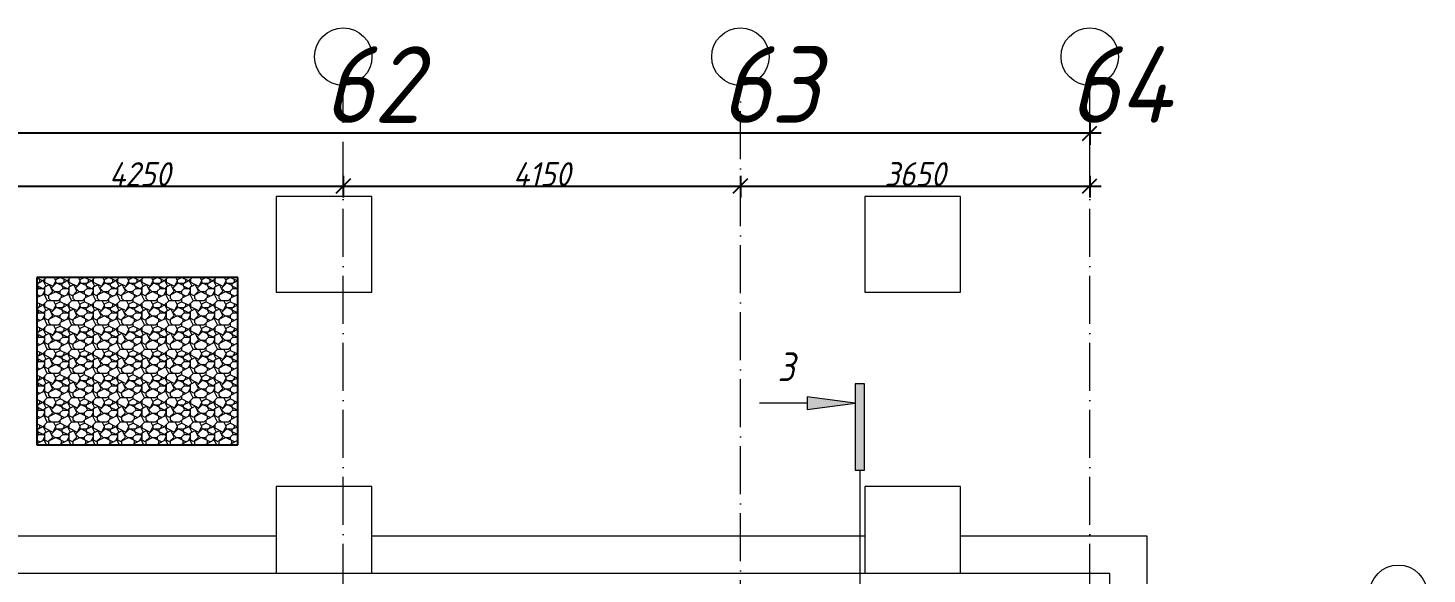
# Model space of a CAD drawing. Header units: millimetres. Extents: x -606178 to 312196, y -19338 to 632709.
# Drawn here: x -510011 to -495393, y 537581 to 543287 of the extents above; entities that cross this region are included whole.
import ezdxf

# ---------------------------------------------------------------- set-up
doc = ezdxf.new("R2010")
doc.units = ezdxf.units.MM
doc.linetypes.add('50_200_ШТРИХ_1Т_ш5_п1_п1_', pattern=[700, 500, -100, 0, -100])
for name, color, linetype, lineweight in [('A-____-____-DIMS', 7, 'Continuous', 9), ('A-FLOR-____-MCUT', 7, 'Continuous', 25), ('A-FLOR-____-OTLN', 7, 'Continuous', 9), ('A-FLOR-____-PATT-1', 7, 'Continuous', 9), ('A-WALL-____-MCUT', 7, 'Continuous', 13), ('G-____-____-SYMB', 7, 'Continuous', 9), ('S-GRID-____-IDEN', 7, 'Continuous', 9), ('S-GRID-____-OTLN-1', 7, '50_200_ШТРИХ_1Т_ш5_п1_п1_', 9)]:
    doc.layers.add(name, color=color, linetype=linetype, lineweight=lineweight)
doc.layers.add('G-____-____-SYMB-1', color=9, linetype='Continuous', lineweight=9, true_color=0x808080)
doc.styles.add('ISOCPEUR_I', font='isocpeui.ttf', dxfattribs={"width": 0.9, "height": 2.5})
doc.styles.add('ISOCPEUR_I_1', font='isocpeui.ttf', dxfattribs={"width": 0.85, "height": 2.5})
doc.styles.add('ISOCPEUR_I_9', font='isocpeui.ttf', dxfattribs={"width": 0.9, "height": 250})
doc.dimstyles.new('ISO-2_5_0_9К_БОЛЬШОЙ_ОСИ', dxfattribs={"dimscale": 304.8, "dimtxt": 248.995294, "dimasz": 0.492126, "dimexe": 0.393701, "dimexo": 0, "dimgap": 0, "dimtad": 1, "dimdec": 0, "dimzin": 0, "dimdsep": 46, "dimtxsty": 'ISOCPEUR_I_9', "dimblk1": 'OBLIQUE', "dimblk2": 'OBLIQUE', "dimsah": 1, "dimcen": 0.09, "dimdle": 0.393701, "dimazin": 0, "dimtfac": 1, "dimtdec": 4, "dimtix": 1, "dimtmove": 0, "dimatfit": 3, "dimfxl": 1, "dimtvp": 1, "dimtolj": 1, "dimtzin": 0, "dimarcsym": 2})
doc.dimstyles.new('ISO-2_5_0_9К_БОЛЬШОЙ_ОСИ_2', dxfattribs={"dimscale": 304.8, "dimtxt": 248.995294, "dimasz": 0.492126, "dimexe": 0.393701, "dimexo": 0, "dimgap": 0, "dimtad": 1, "dimdec": 0, "dimzin": 0, "dimdsep": 46, "dimtxsty": 'ISOCPEUR_I_9', "dimblk1": 'OBLIQUE', "dimblk2": 'OBLIQUE', "dimsah": 1, "dimcen": 0.09, "dimdle": 0.393701, "dimazin": 0, "dimtfac": 1, "dimtdec": 4, "dimtix": 1, "dimtmove": 2, "dimatfit": 3, "dimfxl": 1, "dimtvp": 1, "dimtolj": 1, "dimtzin": 0, "dimarcsym": 2})

# ---------------------------------------------------------------- blocks, each defined once
blk = doc.blocks.new('Ось сетки - Круг_Ø6_00__ISO-2_5_0_9K_-25732049-АР1_Кладочный план подвала в осях 1-64_Ю-ЯЯ')
at = {"layer": 'S-GRID-____-IDEN'}
blk.add_circle((0, 0), 3, dxfattribs=at)
blk = doc.blocks.new('_Oblique')
at = {"color": 0, "linetype": 'ByBlock', "lineweight": -2}
blk.add_line((-0.5, -0.5), (0.5, 0.5), dxfattribs=at)
blk = doc.blocks.new('*D3777')
at = {"layer": 'A-____-____-DIMS', "color": 0, "lineweight": -2, "transparency": 16777216}
for p, q in [((-511087, 541635), (-506597, 541635)), ((-510967, 541741), (-510967, 541515)), ((-506717, 541741), (-506717, 541515))]:
    blk.add_line(p, q, dxfattribs=at)
at = {"layer": 'Defpoints', "color": 0, "transparency": 16777216}
for p in [(-510967, 541741), (-506717, 541741), (-506717, 541635)]:
    blk.add_point(p, dxfattribs=at)
at = {"layer": 'A-____-____-DIMS', "color": 0, "lineweight": -2, "transparency": 16777216, "xscale": 150, "yscale": 150, "zscale": 150, "rotation": 180}
blk.add_blockref('_Oblique', (-510967, 541635), dxfattribs=at)
at = {"layer": 'A-____-____-DIMS', "color": 0, "lineweight": -2, "transparency": 16777216, "xscale": 150, "yscale": 150, "zscale": 150}
blk.add_blockref('_Oblique', (-506717, 541635), dxfattribs=at)
at = {"layer": 'A-____-____-DIMS', "color": 0, "transparency": 16777216, "insert": (-508842, 541760), "char_height": 250, "width": 781.46, "attachment_point": 5, "style": 'ISOCPEUR_I_9'}
blk.add_mtext('\\A1;4250', dxfattribs=at)
blk = doc.blocks.new('*D3778')
at = {"layer": 'A-____-____-DIMS', "color": 0, "lineweight": -2, "transparency": 16777216}
for p, q in [((-506837, 541635), (-502447, 541635)), ((-506717, 541741), (-506717, 541515)), ((-502567, 541741), (-502567, 541515))]:
    blk.add_line(p, q, dxfattribs=at)
at = {"layer": 'Defpoints', "color": 0, "transparency": 16777216}
for p in [(-506717, 541741), (-502567, 541741), (-502567, 541635)]:
    blk.add_point(p, dxfattribs=at)
at = {"layer": 'A-____-____-DIMS', "color": 0, "lineweight": -2, "transparency": 16777216, "xscale": 150, "yscale": 150, "zscale": 150, "rotation": 180}
blk.add_blockref('_Oblique', (-506717, 541635), dxfattribs=at)
at = {"layer": 'A-____-____-DIMS', "color": 0, "lineweight": -2, "transparency": 16777216, "xscale": 150, "yscale": 150, "zscale": 150}
blk.add_blockref('_Oblique', (-502567, 541635), dxfattribs=at)
at = {"layer": 'A-____-____-DIMS', "color": 0, "transparency": 16777216, "insert": (-504642, 541760), "char_height": 250, "width": 724, "attachment_point": 5, "style": 'ISOCPEUR_I_9'}
blk.add_mtext('\\A1;4150', dxfattribs=at)
blk = doc.blocks.new('*D3779')
at = {"layer": 'A-____-____-DIMS', "color": 0, "lineweight": -2, "transparency": 16777216}
for p, q in [((-502687, 541635), (-498797, 541635)), ((-502567, 541741), (-502567, 541515)), ((-498917, 541741), (-498917, 541515))]:
    blk.add_line(p, q, dxfattribs=at)
at = {"layer": 'Defpoints', "color": 0, "transparency": 16777216}
for p in [(-502567, 541741), (-498917, 541741), (-498917, 541635)]:
    blk.add_point(p, dxfattribs=at)
at = {"layer": 'A-____-____-DIMS', "color": 0, "lineweight": -2, "transparency": 16777216, "xscale": 150, "yscale": 150, "zscale": 150, "rotation": 180}
blk.add_blockref('_Oblique', (-502567, 541635), dxfattribs=at)
at = {"layer": 'A-____-____-DIMS', "color": 0, "lineweight": -2, "transparency": 16777216, "xscale": 150, "yscale": 150, "zscale": 150}
blk.add_blockref('_Oblique', (-498917, 541635), dxfattribs=at)
at = {"layer": 'A-____-____-DIMS', "color": 0, "transparency": 16777216, "insert": (-500742, 541760), "char_height": 250, "width": 758.48, "attachment_point": 5, "style": 'ISOCPEUR_I_9'}
blk.add_mtext('\\A1;3650', dxfattribs=at)
blk = doc.blocks.new('*D3780')
at = {"layer": 'A-____-____-DIMS', "color": 0, "lineweight": -2, "transparency": 16777216}
for p, q in [((-602417, 542293), (-602417, 542067)), ((-498917, 542293), (-498917, 542067)), ((-602537, 542187), (-551184, 542187)), ((-498797, 542187), (-550305, 542187))]:
    blk.add_line(p, q, dxfattribs=at)
at = {"layer": 'Defpoints', "color": 0, "transparency": 16777216}
for p in [(-602417, 542293), (-498917, 542293), (-498917, 542187)]:
    blk.add_point(p, dxfattribs=at)
at = {"layer": 'A-____-____-DIMS', "color": 0, "lineweight": -2, "transparency": 16777216, "xscale": 150, "yscale": 150, "zscale": 150, "rotation": 180}
blk.add_blockref('_Oblique', (-602417, 542187), dxfattribs=at)
at = {"layer": 'A-____-____-DIMS', "color": 0, "lineweight": -2, "transparency": 16777216, "xscale": 150, "yscale": 150, "zscale": 150}
blk.add_blockref('_Oblique', (-498917, 542187), dxfattribs=at)
at = {"layer": 'A-____-____-DIMS', "color": 0, "transparency": 16777216, "insert": (-551284, 542514), "char_height": 250, "width": 1080.26, "attachment_point": 1, "line_spacing_factor": 1.149209, "style": 'ISOCPEUR_I_9'}
blk.add_mtext('\\A1;103500', dxfattribs=at)
blk = doc.blocks.new('Разрез - Заголовок разреза-10218885-АР1_Кладочный план подвала в осях 1-64_Ю-ЯЯ')
at = {"layer": 'G-____-____-SYMB'}
for points in [[(0, 0.5), (0, -0.5), (-9, -0.5), (-9, 0.5)], [(-6.34, -5.5), (-7.66, -5.5), (-7, -0.5)]]:
    blk.add_hatch(color=256, dxfattribs=at).paths.add_polyline_path(points, flags=0)
for p, q in [((0, 0.5), (-9, 0.5)), ((-9, 0.5), (-9, -0.5)), ((0, -0.5), (0, 0.5)), ((-9, -0.5), (0, -0.5)), ((-7, -0.5), (-7.66, -5.5)), ((-6.34, -5.5), (-7, -0.5)), ((-7.66, -5.5), (-6.34, -5.5)), ((-7, -5.5), (-7, -10.5))]:
    blk.add_line(p, q, dxfattribs=at)

msp = doc.modelspace()

# ---------------------------------------------------------------- hatches: boundary and pattern name
at = {"layer": 'A-FLOR-____-PATT-1'}
h = msp.add_hatch(dxfattribs=at)
h.set_pattern_fill('FP_203', color=256, style=0, pattern_type=2)
h.set_pattern_definition([(45, (-599863.07, 451794.26), (0, 253.99983), [46.711, -312.499]), (135, (-599942.34, 451794.26), (-3e-14, -253.99983), [28.027, -331.183]), (0, (-599977.38, 451794.26), (0, 254), [114.312, -139.688]), (26.565, (-599889.11, 452013.01), (254.00033, 0.00022), [48.224, -519.738]), (153.435, (-599827.47, 451948.57), (254.00033, -0.00022), [61.548, -506.414]), (0, (-599879.52, 451974.6), (0, 254), [58.781, -195.219]), (0, (-599903.44, 451885.8), (0, 254), [52.848, -201.152]), (153.435, (-599801.98, 451839.47), (254.00033, -0.00022), [103.62, -464.341]), (90, (-599889.1, 451984.18), (254, -2e-14), [28.836, -225.164]), (63.435, (-599918.79, 451939.82), (0.00022, 254.00033), [66.377, -501.584]), (90, (-600004.54, 451982.7), (254, -2e-14), [38.409, -215.591]), (26.565, (-600005.6, 451935.08), (254.00033, 0.00022), [53.826, -514.135]), (45, (-599971.7, 451842.52), (0, 253.99983), [68.413, -290.797]), (153.435, (-599918.79, 451939.82), (254.00033, -0.00022), [95.868, -472.093]), (90, (-600005.6, 451859.47), (254, -2e-14), [75.608, -178.392]), (153.435, (-599971.7, 451842.52), (254.00033, -0.00022), [37.895, -530.066]), (116.565, (-599923.32, 451890.9), (0.00022, -254.00033), [76.308, -491.653]), (135, (-599903.44, 451885.8), (-3e-14, -253.99983), [49.047, -310.163]), (26.565, (-599962.16, 451852.06), (254.00033, 0.00022), [75.46, -492.501]), (90, (-599962.16, 451814.08), (254, -2e-14), [37.984, -216.016]), (45, (-599938.12, 451920.49), (0, 253.99983), [78.631, -280.58]), (135, (-599879.52, 451974.59), (-3e-14, -253.99983), [13.561, -345.65]), (116.565, (-599889.11, 451999.19), (0.00022, -254.00033), [54.863, -513.099]), (116.565, (-599740.4, 451946.27), (0.00022, -254.00033), [61.259, -506.703]), (45, (-599820.74, 451974.59), (0, 253.99983), [25.711, -333.5]), (26.565, (-599825.62, 451972.15), (254.00033, 0.00022), [64.649, -503.313]), (63.435, (-599772.64, 451854.14), (0.00022, 254.00033), [47.056, -520.905]), (0, (-599819.47, 451916.93), (0, 254), [57.527, -196.473]), (45, (-599769.74, 451916.93), (0, 253.99983), [41.488, -317.722]), (45, (-599850.6, 451885.8), (0, 253.99983), [51.382, -307.828]), (90, (-599843.48, 451860.21), (254, -2e-14), [32.71, -221.29]), (90, (-599830.04, 451827.3), (254, -2e-14), [26.206, -227.794]), (153.435, (-599769.74, 451916.93), (254.00033, -0.00022), [62.479, -505.483]), (116.565, (-599814.26, 451922.14), (0.00022, -254.00033), [29.543, -538.418]), (90, (-599825.62, 451944.87), (254, -2e-14), [27.275, -226.725]), (116.565, (-599751.6, 451896.23), (0.00022, -254.00033), [23.143, -544.818]), (26.565, (-599833.74, 452077.59), (254.00033, 0.00022), [83.428, -484.533]), (45, (-599773.37, 451998.28), (0, 253.99983), [70.688, -288.522]), (153.435, (-599773.37, 451998.28), (254.00033, -0.00022), [81.18, -486.781]), (90, (-599844.45, 452033.82), (254, -2e-14), [33.055, -220.945]), (90, (-599802.56, 451992.77), (254, -2e-14), [20.102, -233.898]), (116.565, (-599724.99, 452046.65), (0.00022, -254.00033), [76.308, -491.653])])
h.paths.add_polyline_path([(-509917.047, 538930.3011), (-507817.047, 538930.3011), (-507817.047, 540680.3011), (-509917.047, 540680.3011)], flags=0)

# ---------------------------------------------------------------- linework, layer by layer
at = {"layer": 'A-FLOR-____-MCUT'}
for p, q in [((-507817.047, 540680.3011), (-509917.047, 540680.3011)), ((-509917.047, 540680.3011), (-509917.047, 538930.3011)), ((-507817.047, 538930.3011), (-507817.047, 540680.3011)), ((-509917.047, 538930.3011), (-507817.047, 538930.3011))]:
    msp.add_line(p, q, dxfattribs=at)
at = {"layer": 'A-FLOR-____-OTLN'}
for p, q in [((-506417.047, 541525.3011), (-507417.047, 541525.3011)), ((-507417.047, 541525.3011), (-507417.047, 540525.3011)), ((-506417.047, 540525.3011), (-506417.047, 541525.3011)), ((-500267.047, 541525.3011), (-501267.047, 541525.3011)), ((-501267.047, 541525.3011), (-501267.047, 540525.3011)), ((-500267.047, 540525.3011), (-500267.047, 541525.3011)), ((-507417.047, 540525.3011), (-506417.047, 540525.3011)), ((-501267.047, 540525.3011), (-500267.047, 540525.3011)), ((-506417.047, 538495.3011), (-507417.047, 538495.3011)), ((-507417.047, 538495.3011), (-507417.047, 537585.3011)), ((-506417.047, 537585.3011), (-506417.047, 538495.3011)), ((-500267.047, 538495.3011), (-501267.047, 538495.3011)), ((-501267.047, 538495.3011), (-501267.047, 537585.3011)), ((-500267.047, 537585.1469), (-500267.047, 538495.3011)), ((-507417.047, 537975.3011), (-512567.047, 537975.3011)), ((-501267.047, 537975.3011), (-506417.047, 537975.3011)), ((-498317.047, 537975.3011), (-500267.047, 537975.3011)), ((-498317.047, 535218.6694), (-498317.047, 537975.3011))]:
    msp.add_line(p, q, dxfattribs=at)
at = {"layer": 'A-WALL-____-MCUT'}
for p, q in [((-498707.047, 537585.3011), (-574017.047, 537585.3011)), ((-498707.047, 493275.3011), (-498707.047, 537585.3011))]:
    msp.add_line(p, q, dxfattribs=at)
at = {"layer": 'G-____-____-SYMB-1'}
msp.add_line((-501318.8469, 538667.6328), (-501318.8469, 497200.5853), dxfattribs=at)
at = {"layer": 'S-GRID-____-OTLN-1'}
for p, q in [((-506717.047, 491888.6689), (-506717.047, 542687.1106)), ((-502567.047, 501310.9415), (-502567.047, 542687.1106)), ((-498917.047, 491888.6689), (-498917.047, 542687.1106))]:
    msp.add_line(p, q, dxfattribs=at)

# ---------------------------------------------------------------- block references
at = {"layer": 'G-____-____-SYMB', "xscale": 99.99999999999993, "yscale": 99.99999999999993, "zscale": 99.99999999999993, "rotation": 269.9999999999996}
msp.add_blockref('Разрез - Заголовок разреза-10218885-АР1_Кладочный план подвала в осях 1-64_Ю-ЯЯ', (-501318.8469, 538667.6328), dxfattribs=at)
at = {"layer": 'S-GRID-____-IDEN', "xscale": 99.99999999999993, "yscale": 99.99999999999993, "zscale": 99.99999999999993}
for p in [(-506717.047, 542987.1106), (-502567.047, 542987.1106), (-498917.047, 542987.1106)]:
    msp.add_blockref('Ось сетки - Круг_Ø6_00__ISO-2_5_0_9K_-25732049-АР1_Кладочный план подвала в осях 1-64_Ю-ЯЯ', p, dxfattribs=at)
at = {"layer": 'S-GRID-____-IDEN', "xscale": 99.99999999999993, "yscale": 99.99999999999993, "zscale": 99.99999999999993, "rotation": 89.9999999999998}
msp.add_blockref('Ось сетки - Круг_Ø6_00__ISO-2_5_0_9K_-25732049-АР1_Кладочный план подвала в осях 1-64_Ю-ЯЯ', (-495692.6403, 537375.3011), dxfattribs=at)

# ---------------------------------------------------------------- texts
at = {"layer": 'G-____-____-SYMB', "insert": (-502179.4763, 539896.2223), "char_height": 300, "width": 256.54, "attachment_point": 1, "style": 'ISOCPEUR_I_1'}
msp.add_mtext('\\fISOCPEUR|b0|i1|c204|p34|;3', dxfattribs=at)
at = {"layer": 'S-GRID-____-IDEN', "char_height": 800, "attachment_point": 1, "style": 'ISOCPEUR_I'}
for s, insert, width in [('62', (-506921.9753, 543095.8852), 404.0505), ('63', (-502771.9753, 543095.8852), 404.0505), ('64', (-499130.9753, 543095.8852), 425.696062)]:
    msp.add_mtext(s, dxfattribs=dict(at, insert=insert, width=width))

# ---------------------------------------------------------------- dimensions: what is measured, and where the dimension line sits
at = {"layer": 'A-____-____-DIMS'}
dim = msp.add_linear_dim(base=(-498917.047, 542186.9277), p1=(-602417.047, 542292.9937), p2=(-498917.047, 542292.9937), dimstyle='ISO-2_5_0_9К_БОЛЬШОЙ_ОСИ_2', override={"dimtxt": 400, "dimpost": '<>', "dimfxl": 103500}, dxfattribs=at)
dim.commit()
dim.dimension.update_dxf_attribs({"geometry": '*D3780', "text_midpoint": (-550744.1967, 542346.875), "dimtype": 160})
for base, p1, p2, override, picture, middle in [((-506717.047, 541634.7084), (-510967.047, 541740.7745), (-506717.047, 541740.7745), {"dimtxt": 400, "dimpost": '<>', "dimfxl": 4250}, '*D3777', (-508842.047, 541759.7084)), ((-502567.047, 541634.7084), (-506717.047, 541740.7745), (-502567.047, 541740.7745), {"dimtxt": 400, "dimpost": '<>', "dimfxl": 4150}, '*D3778', (-504642.047, 541759.7084)), ((-498917.047, 541634.7084), (-502567.047, 541740.7745), (-498917.047, 541740.7745), {"dimtxt": 400, "dimpost": '<>', "dimfxl": 3650}, '*D3779', (-500742.047, 541759.7084))]:
    dim = msp.add_linear_dim(base=base, p1=p1, p2=p2, dimstyle='ISO-2_5_0_9К_БОЛЬШОЙ_ОСИ', override=override, dxfattribs=at)
    dim.commit()
    dim.dimension.update_dxf_attribs({"geometry": picture, "text_midpoint": middle})

doc.saveas('drawing.dxf')
